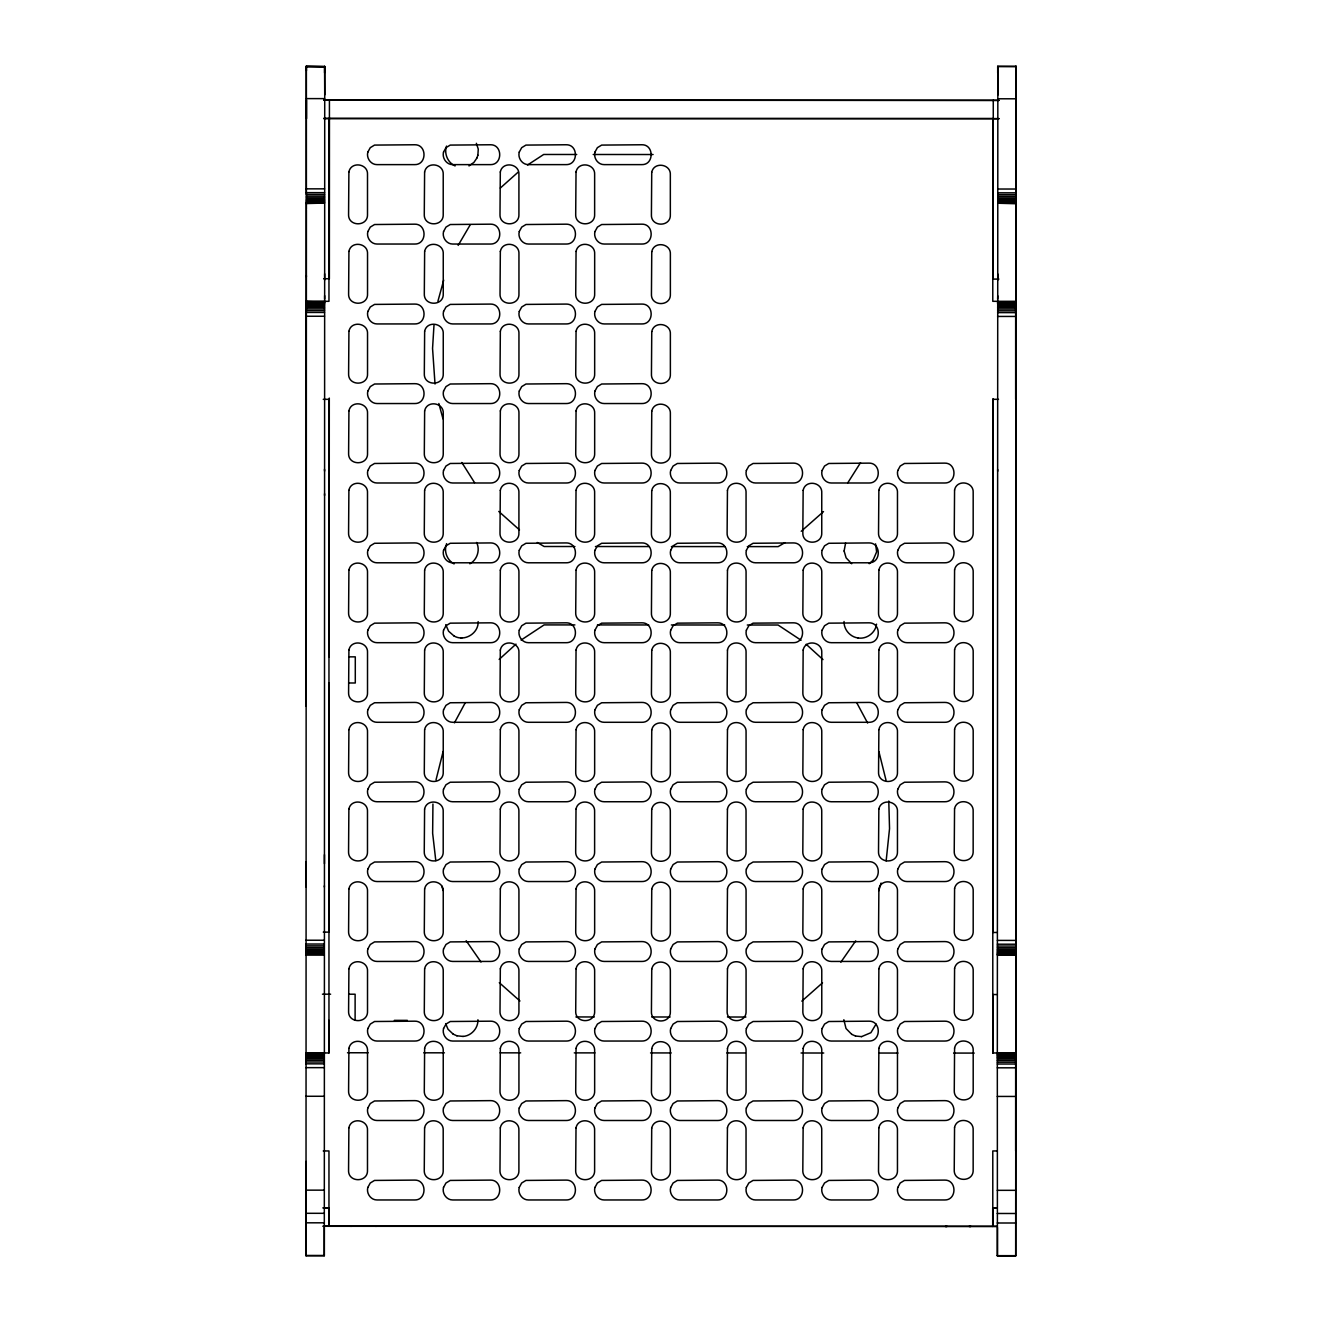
<?xml version="1.0" encoding="UTF-8"?>
<svg xmlns="http://www.w3.org/2000/svg" width="1322" height="1322" viewBox="0 0 1322 1322"><rect width="100%" height="100%" fill="white"/><g stroke="black" fill="none" stroke-linecap="round" stroke-linejoin="round"><path stroke-width="1.5" d="M324.534 194.483L306.241 194.466L306.324 66.133L324.749 66.612M306.407 209.818L306.225 706.312M306.291 67.207L306.456 66.612M306.241 203.555L324.534 203.059L306.241 203.043L306.01 1255.718L324.303 1255.718L324.32 1227.328M306.043 1161.443L306.01 1255.718M305.911 1053.436L324.204 1052.956L305.911 1053.436L305.911 1060.294L324.204 1060.294M306.407 209.19L306.307 66.612L324.601 66.629L324.749 94.87M306.39 276.777L306.39 275.654M306.555 118.567L306.572 100.108M306.456 70.727L306.423 66.265M324.584 67.207L324.749 66.331M305.944 954.93L324.254 954.947L324.237 953.823L305.944 953.806M324.485 469.227L324.568 471.095M324.634 273.77L324.683 279.967M324.584 72.826L324.617 66.645L306.324 66.629M324.733 66.794L324.303 1255.718M324.402 885.757L324.32 886.93M324.452 863.696L324.452 854.673M324.551 493.717L324.551 495.469M324.634 299.02L324.634 295.632M328.881 1226.287L328.881 1207.812L323.163 1207.829M306.093 1052.956L328.963 1052.956L328.963 1020.336M329.145 682.978L329.013 932.126L323.295 932.126M329.161 656.836L329.294 398.071M329.442 118.418L329.36 278.744L323.642 278.744M329.426 118.567L329.426 100.075M355.106 1020.353L355.122 994.21L348.991 994.21M992.706 1226.469L992.706 1207.977L996.524 1208.027M992.789 1053.105L992.822 994.541L996.623 994.541M993.119 398.633L992.855 932.473L996.656 932.473M993.268 100.257L993.186 279.091L998.903 279.091M997.697 67.389L997.73 66.315L1016.172 66.513L1016.106 208.529M997.333 1052.097L997.846 66.959M997.614 302.242L1015.907 301.747L997.614 302.242L997.614 303.696L1015.907 303.713M997.664 299.069L997.746 295.798M997.763 273.935L997.796 280.132M997.697 72.991L997.73 66.811L997.862 95.035M997.432 1227.494L997.416 1255.9L1015.709 1255.9L1016.106 210M997.68 471.26L997.68 469.508M1016.172 67.62L1016.007 66.298L1015.94 200.696L997.647 200.68M1015.99 68.761L1015.99 66.282M1015.94 203.737L997.647 203.224L1015.94 203.224L1015.709 1255.9M1016.172 69.008L1016.122 66.447L997.697 66.546M324.584 66.381L324.749 67.455M477.936 1019.758C478.283 1028.086 471.392 1035.903 463.031 1036.431M843.849 1019.725L846.014 1028.516L851.748 1034.366M478.151 621.604C478.68 633.535 464.138 642.128 453.942 635.899M432.938 804.024L432.641 833.257L435.797 860.672M434.013 324.683L432.558 348.446L435.021 384.041M886.153 860.903L889.541 828.613L888.781 801.033M876.536 624.133C875.511 632.808 866.637 639.435 858.028 637.964M436.029 779.881L443.118 751.524M446.01 545.589C444.142 552.613 447.646 560.561 454.09 563.916M477.87 155.236L478.267 149.122L476.366 143.305M437.929 301.201L443.696 280.148M876.089 1024.038L870.884 1032.697L861.58 1036.63M881.063 883.063L878.733 890.846M446.522 146.098C443.895 153.649 447.794 162.689 455.099 165.944M477.87 155.236L476.829 158.128M446.274 544.614L446.621 543.639M845.601 543.012L844.114 551.01M454.454 722.837L465.212 702.808M476.829 158.128L473.954 162.358L468.996 165.944M458.156 245.38L470.202 224.839M860.523 462.683L847.799 482.794M855.698 940.884L840.842 962.201M873.032 560.297L876.618 551.918L875.577 543.871M873.032 560.297L869.198 563.701M499.154 659.414L515.993 644.128M822.515 982.841L801.843 1001.134M823.523 511.597L801.231 531.279M500.311 188.054L518.075 172.207M521.083 640.096L544.102 624.909L574.888 624.926M527.561 165.002L543.689 154.476L576.706 154.492M469.822 563.8C477.209 559.867 480.365 549.919 476.581 542.466M784.971 542.615L778.113 546.63L747.327 546.597M463.031 1036.431L456.933 1035.804M861.58 1036.63L855.499 1036.018M946.767 1226.386L945.313 1226.452M970.844 1226.452L969.39 1226.386M997.68 98.786L1015.974 98.803M306.274 98.605L324.568 98.621M323.708 118.402L998.969 118.6M323.708 118.567L992.789 118.616L992.789 301.317L1015.66 301.317L1015.66 399.327M993.268 118.732L998.969 118.749M593.214 154.492L653.068 154.525M306.241 188.848L324.534 188.848M997.647 189.029L1015.94 189.029M306.241 192.648L324.534 192.665M997.647 192.83L1015.94 192.83M997.647 194.648L1015.94 194.648M306.241 196.201L324.534 196.201M997.647 196.367L1015.94 196.383M997.647 197.97L1015.94 197.986M306.241 197.804L324.534 197.804M306.241 199.242L324.534 199.242M997.647 199.424L1015.94 199.424M306.241 200.514L324.534 200.514M997.647 201.754L1015.94 201.77M306.241 201.572L324.534 201.588M997.647 202.613L1015.94 202.613M306.241 202.431L324.534 202.431M324.501 302.06L306.208 301.565L324.501 301.565L324.485 303.531L306.192 303.531M997.614 302.854L1015.907 302.854M306.192 302.672L324.501 302.688M997.614 304.771L1015.907 304.771M306.192 304.589L324.485 304.605M306.192 305.861L324.485 305.861M997.614 306.043L1015.907 306.043M306.192 307.299L324.485 307.315M997.598 307.481L1015.907 307.497M306.192 308.902L324.485 308.918M997.598 309.084L1015.907 309.084M306.192 310.637L324.485 310.637M997.598 310.802L1015.891 310.819M306.192 312.455L324.485 312.455M997.598 312.62L1015.891 312.636M306.192 316.255L324.485 316.255M997.598 316.437L1015.891 316.437M323.246 399.327L328.963 399.327L328.963 1052.956M998.507 399.327L992.789 399.327L992.789 1052.956L1015.61 1053.122L997.317 1053.122L997.416 1255.9M574.921 546.515L544.135 546.498L537.294 542.483M595.445 546.515L648.821 546.564M671.394 546.564L724.753 546.597M597.461 624.926L648.772 624.959M671.345 624.959L724.72 625.009M747.294 625.009L778.08 625.025L801.082 640.245M349.256 656.852L355.288 656.852L355.288 682.995L349.256 682.978M305.944 940.223L324.254 940.239M997.366 940.405L1015.66 940.421M305.944 944.04L324.237 944.04M997.366 944.205L1015.66 944.222M305.944 945.858L324.237 945.858M997.366 946.04L1015.66 946.04M305.944 947.577L324.237 947.593M997.366 947.758L1015.66 947.758M305.944 949.179L324.237 949.196M997.366 949.361L1015.66 949.361M305.944 950.634L324.237 950.634M997.35 950.799L1015.66 950.815M305.944 951.89L324.237 951.906M997.35 952.071L1015.66 952.071M997.35 953.145L1015.66 953.145M305.944 952.964L324.237 952.964M997.35 953.988L1015.66 954.005M305.944 954.434L324.237 954.434M997.35 954.616L1015.66 955.112L997.35 955.112M322.452 994.194L330.616 994.194M575.896 1016.948L594.322 1016.965M651.663 1016.982L670.105 1016.998M727.447 1017.015L745.889 1017.031M394.303 1020.369L407.374 1020.369M347.504 1052.758L368.127 1052.775M423.784 1052.808L444.407 1052.824M500.063 1052.841L520.686 1052.857M574.277 1052.874L594.9 1052.89M650.556 1052.923L671.179 1052.94M726.836 1052.956L745.393 1052.973M801.066 1052.99L823.738 1053.023M879.394 1053.039L897.952 1053.056M953.608 1053.072L974.231 1053.089M997.317 1054.229L1015.61 1054.245M305.911 1054.064L324.204 1054.064M305.911 1054.906L324.204 1054.923M997.317 1055.088L1015.61 1055.088M997.317 1056.146L1015.61 1056.162M305.911 1055.981L324.204 1055.981M305.911 1057.253L324.204 1057.253M997.317 1057.418L1015.61 1057.435M997.317 1058.872L1015.61 1058.872M305.911 1058.691L324.204 1058.691M997.317 1060.459L1015.61 1060.475M997.317 1062.194L1015.61 1062.194M305.911 1062.012L324.204 1062.029M305.911 1063.83L324.204 1063.846M997.317 1064.012L1015.61 1064.012M305.911 1067.647L324.204 1067.647M997.317 1067.812L1015.61 1067.829M305.894 1096.268L324.187 1096.268M997.3 1096.434L1015.593 1096.45M323.246 1150.95L328.963 1150.95L328.963 1226.089M996.606 1150.95L992.789 1150.95L992.789 1226.089M305.861 1190.147L324.154 1190.147M997.267 1190.329L1015.56 1190.329M323.163 1207.994L328.881 1208.011M992.706 1208.176L996.524 1208.192M305.845 1213.299L324.138 1213.315M997.251 1213.48L1015.544 1213.497M997.251 1222.999L1015.544 1222.999M305.845 1222.817L324.138 1222.817M323.163 1226.122L996.524 1226.32M323.163 1226.287L996.524 1226.486M970.695 1226.386L969.076 1226.452M305.828 1255.487L324.121 1255.503M997.251 1255.669L1015.544 1255.669M350.578 1226.238L351.503 1226.238M375.498 1226.238L376.489 1226.238M945.627 1226.452L947.081 1226.452M350.594 1226.304L351.569 1226.304M375.431 1226.304L376.506 1226.304M460.783 637.898L461.808 637.931M858.028 637.964C850.112 636.973 843.733 629.487 844.047 621.505M855.499 1036.018L851.748 1034.349M456.933 1035.804L453.182 1034.151M453.942 635.915L448.588 631.189L445.762 624.645M453.182 1034.151L448.026 1029.243L445.646 1023.608M851.698 563.75L846.113 557.834L844.114 551.01M519.496 529.907L498.774 511.432M519.943 1000.985L499.303 982.676M806.172 644.277L822.978 659.579M480.993 962.019L466.154 940.686M474.532 482.613L461.824 462.485M856.887 703.007L867.629 723.051M441.73 885.955L443.167 890.615M878.932 751.739L885.988 780.112M442.986 418.826L438.838 403.507M997.713 66.282L997.879 67.62M306.307 66.117L306.456 67.439M306.026 861.68L306.026 886.93M1015.66 1052.956L1015.66 1150.95M328.963 118.616L328.963 301.317L306.093 301.317L306.093 399.327M348.892 171.976L348.578 214.28C347.868 226.971 368.21 226.971 367.499 214.28L367.499 174.554C368.243 163.531 351.024 161.02 348.892 171.976M348.925 251.411L348.611 293.699C347.901 306.39 368.243 306.39 367.533 293.699L367.533 253.973C368.276 242.967 351.057 240.439 348.925 251.411M367.83 152.113C366.194 157.962 370.738 164.672 376.968 164.622L414.827 164.622C427.056 164.837 427.056 144.544 414.827 144.759L374.523 145.09L370.276 147.667L367.83 152.113M348.925 331.293L348.611 373.597C347.901 386.288 368.243 386.288 367.533 373.597L367.533 333.871C368.276 322.849 351.057 320.337 348.925 331.293M367.863 231.548C366.227 237.398 370.771 244.091 377.001 244.041L414.86 244.041C427.072 244.256 427.072 223.963 414.86 224.178L374.556 224.525L370.309 227.087L367.863 231.548M348.925 410.894L348.611 453.198C347.901 465.889 368.243 465.889 367.533 453.198L367.533 413.472C368.276 402.45 351.057 399.938 348.925 410.894M367.863 311.43C366.227 317.28 370.771 323.989 377.001 323.94L414.86 323.94C427.072 324.154 427.072 303.862 414.86 304.077L374.556 304.407L370.309 306.985L367.863 311.43M348.892 490.363L348.578 532.667C347.868 545.342 368.21 545.342 367.499 532.667L367.499 492.924C368.243 481.919 351.024 479.39 348.892 490.363M367.863 391.031C366.227 396.881 370.771 403.59 377.001 403.541L414.86 403.541C427.072 403.755 427.072 383.463 414.86 383.677L374.556 384.008L370.309 386.586L367.863 391.031M348.909 570.162L348.595 612.45C347.884 625.141 368.227 625.141 367.516 612.45L367.516 572.723C368.26 561.718 351.041 559.189 348.909 570.162M367.83 470.5C366.194 476.35 370.738 483.042 376.968 482.993L414.827 482.993C427.056 483.224 427.056 462.915 414.827 463.13L374.523 463.477L370.276 466.038L367.83 470.5M348.909 650.044L348.595 692.348C347.884 705.039 368.227 705.039 367.516 692.348L367.516 652.622C368.26 641.6 351.041 639.088 348.909 650.044M367.846 550.299C366.211 556.149 370.755 562.842 376.985 562.792L414.844 562.792C427.072 563.007 427.072 542.714 414.844 542.929L374.539 543.276L370.292 545.837L367.846 550.299M348.909 729.645L348.595 771.949C347.884 784.64 368.227 784.64 367.516 771.949L367.516 732.223C368.26 721.201 351.041 718.689 348.909 729.645M424.61 171.976L424.279 214.28C423.569 226.971 443.928 226.971 443.217 214.28L443.217 174.554C443.961 163.531 426.742 161.02 424.61 171.976M367.846 630.181C366.211 636.031 370.755 642.74 376.985 642.69L414.844 642.69C427.072 642.905 427.072 622.612 414.844 622.827L374.539 623.158L370.292 625.736L367.846 630.181M348.876 809.114L348.562 851.418C347.851 864.092 368.194 864.092 367.483 851.418L367.483 811.675C368.227 800.669 351.008 798.141 348.876 809.114M424.643 251.411L424.312 293.699C423.602 306.39 443.961 306.39 443.25 293.699L443.25 253.973C443.994 242.967 426.775 240.439 424.643 251.411M367.846 709.782C366.211 715.632 370.755 722.341 376.985 722.291L414.844 722.291C427.072 722.506 427.072 702.213 414.844 702.428L374.539 702.759L370.292 705.337L367.846 709.782M348.909 888.913L348.595 931.2C347.884 943.891 368.227 943.891 367.516 931.2L367.516 891.474C368.26 880.469 351.041 877.94 348.909 888.913M443.531 152.113C441.912 157.962 446.439 164.672 452.669 164.622L490.528 164.622C502.757 164.837 502.757 144.544 490.528 144.759L450.224 145.09L445.977 147.667L443.531 152.113M424.643 331.293L424.312 373.597C423.602 386.288 443.961 386.288 443.25 373.597L443.25 333.871C443.994 322.849 426.775 320.337 424.643 331.293M367.813 789.251C366.177 795.1 370.722 801.793 376.952 801.743L414.811 801.743C427.039 801.975 427.039 781.666 414.811 781.88L374.506 782.227L370.259 784.789L367.813 789.251M348.909 968.795L348.595 1011.099C347.884 1023.79 368.227 1023.79 367.516 1011.099L367.516 971.373C368.26 960.35 351.041 957.839 348.909 968.795M443.564 231.548C441.945 237.398 446.472 244.091 452.702 244.041L490.561 244.041C502.79 244.256 502.79 223.963 490.561 224.178L450.257 224.525L446.01 227.087L443.564 231.548M424.643 410.894L424.312 453.198C423.602 465.889 443.961 465.889 443.25 453.198L443.25 413.472C443.994 402.45 426.775 399.938 424.643 410.894M367.846 869.05C366.211 874.9 370.755 881.592 376.985 881.543L414.844 881.543C427.072 881.757 427.072 861.465 414.844 861.68L374.539 862.027L370.292 864.588L367.846 869.05M348.909 1048.396L348.595 1090.7C347.884 1103.391 368.227 1103.391 367.516 1090.7L367.516 1050.973C368.26 1039.951 351.041 1037.439 348.909 1048.396M443.564 311.43C441.945 317.28 446.472 323.989 452.702 323.94L490.561 323.94C502.79 324.154 502.79 303.862 490.561 304.077L450.257 304.407L446.01 306.985L443.564 311.43M424.61 490.363L424.279 532.667C423.569 545.342 443.928 545.342 443.217 532.667L443.217 492.924C443.961 481.919 426.742 479.39 424.61 490.363M367.846 948.932C366.211 954.781 370.755 961.491 376.985 961.441L414.844 961.441C427.072 961.656 427.072 941.363 414.844 941.578L374.539 941.908L370.292 944.486L367.846 948.932M348.876 1127.864L348.562 1170.168C347.851 1182.843 368.194 1182.843 367.483 1170.168L367.483 1130.426C368.227 1119.42 351.008 1116.892 348.876 1127.864M443.564 391.031C441.945 396.881 446.472 403.59 452.702 403.541L490.561 403.541C502.79 403.755 502.79 383.463 490.561 383.677L450.257 384.008L446.01 386.586L443.564 391.031M424.626 570.162L424.296 612.45C423.585 625.141 443.944 625.141 443.234 612.45L443.234 572.723C443.977 561.718 426.758 559.189 424.626 570.162M367.846 1028.533C366.211 1034.382 370.755 1041.092 376.985 1041.042L414.844 1041.042C427.072 1041.257 427.072 1020.964 414.844 1021.179L374.539 1021.509L370.292 1024.087L367.846 1028.533M443.531 470.5C441.912 476.35 446.439 483.042 452.669 482.993L490.528 482.993C502.757 483.224 502.757 462.915 490.528 463.13L450.224 463.477L445.977 466.038L443.531 470.5M424.626 650.044L424.296 692.348C423.585 705.039 443.944 705.039 443.234 692.348L443.234 652.622C443.977 641.6 426.758 639.088 424.626 650.044M367.813 1108.001C366.177 1113.851 370.722 1120.544 376.952 1120.494L414.811 1120.494C427.039 1120.726 427.039 1100.416 414.811 1100.631L374.506 1100.978L370.259 1103.54L367.813 1108.001M443.548 550.299C441.928 556.149 446.456 562.842 452.686 562.792L490.545 562.792C502.773 563.007 502.773 542.714 490.545 542.929L450.24 543.276L445.993 545.837L443.548 550.299M424.626 729.645L424.296 771.949C423.585 784.64 443.944 784.64 443.234 771.949L443.234 732.223C443.977 721.201 426.758 718.689 424.626 729.645M367.813 1187.453C366.177 1193.303 370.722 1199.996 376.952 1199.963L414.811 1199.963C427.039 1200.178 427.039 1179.868 414.811 1180.1L374.506 1180.43L370.259 1183.008L367.813 1187.453M500.311 171.976L499.997 214.28C499.286 226.971 519.629 226.971 518.918 214.28L518.918 174.554C519.662 163.531 502.443 161.02 500.311 171.976M443.548 630.181C441.928 636.031 446.456 642.74 452.686 642.69L490.545 642.69C502.773 642.905 502.773 622.612 490.545 622.827L450.24 623.158L445.993 625.736L443.548 630.181M424.593 809.114L424.263 851.418C423.552 864.092 443.911 864.092 443.2 851.418L443.2 811.675C443.944 800.669 426.725 798.141 424.593 809.114M500.344 251.411L500.03 293.699C499.319 306.39 519.662 306.39 518.951 293.699L518.951 253.973C519.695 242.967 502.476 240.439 500.344 251.411M443.548 709.782C441.928 715.632 446.456 722.341 452.686 722.291L490.545 722.291C502.773 722.506 502.773 702.213 490.545 702.428L450.24 702.759L445.993 705.337L443.548 709.782M424.626 888.913L424.296 931.2C423.585 943.891 443.944 943.891 443.234 931.2L443.234 891.474C443.977 880.469 426.758 877.94 424.626 888.913M519.249 152.113C517.613 157.962 522.157 164.672 528.387 164.622L566.246 164.622C578.458 164.837 578.458 144.544 566.246 144.759L525.941 145.09L521.694 147.667L519.249 152.113M500.344 331.293L500.03 373.597C499.319 386.288 519.662 386.288 518.951 373.597L518.951 333.871C519.695 322.849 502.476 320.337 500.344 331.293M443.514 789.251C441.895 795.1 446.423 801.793 452.653 801.743L490.512 801.743C502.74 801.975 502.74 781.666 490.512 781.88L450.207 782.227L445.96 784.789L443.514 789.251M424.626 968.795L424.296 1011.099C423.585 1023.79 443.944 1023.79 443.234 1011.099L443.234 971.373C443.977 960.35 426.758 957.839 424.626 968.795M519.282 231.548C517.646 237.398 522.19 244.091 528.42 244.041L566.279 244.041C578.491 244.256 578.491 223.963 566.279 224.178L525.974 224.525L521.727 227.087L519.282 231.548M500.344 410.894L500.03 453.198C499.319 465.889 519.662 465.889 518.951 453.198L518.951 413.472C519.695 402.45 502.476 399.938 500.344 410.894M443.548 869.05C441.928 874.9 446.456 881.592 452.686 881.543L490.545 881.543C502.773 881.757 502.773 861.465 490.545 861.68L450.24 862.027L445.993 864.588L443.548 869.05M424.626 1048.396L424.296 1090.7C423.585 1103.391 443.944 1103.391 443.234 1090.7L443.234 1050.973C443.977 1039.951 426.758 1037.439 424.626 1048.396M519.282 311.43C517.646 317.28 522.19 323.989 528.42 323.94L566.279 323.94C578.491 324.154 578.491 303.862 566.279 304.077L525.974 304.407L521.727 306.985L519.282 311.43M500.311 490.363L499.997 532.667C499.286 545.342 519.629 545.342 518.918 532.667L518.918 492.924C519.662 481.919 502.443 479.39 500.311 490.363M443.548 948.932C441.928 954.781 446.456 961.491 452.686 961.441L490.545 961.441C502.773 961.656 502.773 941.363 490.545 941.578L450.24 941.908L445.993 944.486L443.548 948.932M424.593 1127.864L424.263 1170.168C423.552 1182.843 443.911 1182.843 443.2 1170.168L443.2 1130.426C443.944 1119.42 426.725 1116.892 424.593 1127.864M519.282 391.031C517.646 396.881 522.19 403.59 528.42 403.541L566.279 403.541C578.491 403.755 578.491 383.463 566.279 383.677L525.974 384.008L521.727 386.586L519.282 391.031M500.327 570.162L500.013 612.45C499.303 625.141 519.645 625.141 518.935 612.45L518.935 572.723C519.678 561.718 502.459 559.189 500.327 570.162M443.548 1028.533C441.928 1034.382 446.456 1041.092 452.686 1041.042L490.545 1041.042C502.773 1041.257 502.773 1020.964 490.545 1021.179L450.24 1021.509L445.993 1024.087L443.548 1028.533M519.249 470.5C517.613 476.35 522.157 483.042 528.387 482.993L566.246 482.993C578.458 483.224 578.458 462.915 566.246 463.13L525.941 463.477L521.694 466.038L519.249 470.5M500.327 650.044L500.013 692.348C499.303 705.039 519.645 705.039 518.935 692.348L518.935 652.622C519.678 641.6 502.459 639.088 500.327 650.044M443.514 1108.001C441.895 1113.851 446.423 1120.544 452.653 1120.494L490.512 1120.494C502.74 1120.726 502.74 1100.416 490.512 1100.631L450.207 1100.978L445.96 1103.54L443.514 1108.001M519.265 550.299C517.629 556.149 522.173 562.842 528.403 562.792L566.262 562.792C578.474 563.007 578.474 542.714 566.262 542.929L525.958 543.276L521.711 545.837L519.265 550.299M500.327 729.645L500.013 771.949C499.303 784.64 519.645 784.64 518.935 771.949L518.935 732.223C519.678 721.201 502.459 718.689 500.327 729.645M443.514 1187.453C441.895 1193.303 446.423 1199.996 452.653 1199.963L490.512 1199.963C502.74 1200.178 502.74 1179.868 490.512 1180.1L450.207 1180.43L445.96 1183.008L443.514 1187.453M576.028 171.976L575.698 214.28C574.987 226.971 595.346 226.971 594.636 214.28L594.636 174.554C595.379 163.531 578.16 161.02 576.028 171.976M519.265 630.181C517.629 636.031 522.173 642.74 528.403 642.69L566.262 642.69C578.474 642.905 578.474 622.612 566.262 622.827L525.958 623.158L521.711 625.736L519.265 630.181M500.294 809.114L499.98 851.418C499.27 864.092 519.612 864.092 518.902 851.418L518.902 811.675C519.645 800.669 502.426 798.141 500.294 809.114M576.062 251.411L575.731 293.699C575.02 306.39 595.379 306.39 594.669 293.699L594.669 253.973C595.412 242.967 578.193 240.439 576.062 251.411M519.265 709.782C517.629 715.632 522.173 722.341 528.403 722.291L566.262 722.291C578.474 722.506 578.474 702.213 566.262 702.428L525.958 702.759L521.711 705.337L519.265 709.782M500.327 888.913L500.013 931.2C499.303 943.891 519.645 943.891 518.935 931.2L518.935 891.474C519.678 880.469 502.459 877.94 500.327 888.913M594.95 152.113C593.33 157.962 597.858 164.672 604.088 164.622L641.947 164.622C654.175 164.837 654.175 144.544 641.947 144.759L601.642 145.09L597.395 147.667L594.95 152.113M576.062 331.293L575.731 373.597C575.02 386.288 595.379 386.288 594.669 373.597L594.669 333.871C595.412 322.849 578.193 320.337 576.062 331.293M519.232 789.251C517.596 795.1 522.14 801.793 528.37 801.743L566.229 801.743C578.458 801.975 578.458 781.666 566.229 781.88L525.925 782.227L521.678 784.789L519.232 789.251M500.327 968.795L500.013 1011.099C499.303 1023.79 519.645 1023.79 518.935 1011.099L518.935 971.373C519.678 960.35 502.459 957.839 500.327 968.795M594.983 231.548C593.347 237.398 597.891 244.091 604.121 244.041L641.98 244.041C654.208 244.256 654.208 223.963 641.98 224.178L601.675 224.525L597.428 227.087L594.983 231.548M576.062 410.894L575.731 453.198C575.02 465.889 595.379 465.889 594.669 453.198L594.669 413.472C595.412 402.45 578.193 399.938 576.062 410.894M519.265 869.05C517.629 874.9 522.173 881.592 528.403 881.543L566.262 881.543C578.474 881.757 578.474 861.465 566.262 861.68L525.958 862.027L521.711 864.588L519.265 869.05M500.327 1048.396L500.013 1090.7C499.303 1103.391 519.645 1103.391 518.935 1090.7L518.935 1050.973C519.678 1039.951 502.459 1037.439 500.327 1048.396M594.983 311.43C593.347 317.28 597.891 323.989 604.121 323.94L641.98 323.94C654.208 324.154 654.208 303.862 641.98 304.077L601.675 304.407L597.428 306.985L594.983 311.43M576.028 490.363L575.698 532.667C574.987 545.342 595.346 545.342 594.636 532.667L594.636 492.924C595.379 481.919 578.16 479.39 576.028 490.363M519.265 948.932C517.629 954.781 522.173 961.491 528.403 961.441L566.262 961.441C578.474 961.656 578.474 941.363 566.262 941.578L525.958 941.908L521.711 944.486L519.265 948.932M500.294 1127.864L499.98 1170.168C499.27 1182.843 519.612 1182.843 518.902 1170.168L518.902 1130.426C519.645 1119.42 502.426 1116.892 500.294 1127.864M594.983 391.031C593.347 396.881 597.891 403.59 604.121 403.541L641.98 403.541C654.208 403.755 654.208 383.463 641.98 383.677L601.675 384.008L597.428 386.586L594.983 391.031M576.045 570.162L575.714 612.45C575.004 625.141 595.363 625.141 594.652 612.45L594.652 572.723C595.396 561.718 578.177 559.189 576.045 570.162M519.265 1028.533C517.629 1034.382 522.173 1041.092 528.403 1041.042L566.262 1041.042C578.474 1041.257 578.474 1020.964 566.262 1021.179L525.958 1021.509L521.711 1024.087L519.265 1028.533M594.95 470.5C593.33 476.35 597.858 483.042 604.088 482.993L641.947 482.993C654.175 483.224 654.175 462.915 641.947 463.13L601.642 463.477L597.395 466.038L594.95 470.5M576.045 650.044L575.714 692.348C575.004 705.039 595.363 705.039 594.652 692.348L594.652 652.622C595.396 641.6 578.177 639.088 576.045 650.044M519.232 1108.001C517.596 1113.851 522.14 1120.544 528.37 1120.494L566.229 1120.494C578.458 1120.726 578.458 1100.416 566.229 1100.631L525.925 1100.978L521.678 1103.54L519.232 1108.001M594.966 550.299C593.347 556.149 597.875 562.842 604.104 562.792L641.963 562.792C654.192 563.007 654.192 542.714 641.963 542.929L601.659 543.276L597.412 545.837L594.966 550.299M576.045 729.645L575.714 771.949C575.004 784.64 595.363 784.64 594.652 771.949L594.652 732.223C595.396 721.201 578.177 718.689 576.045 729.645M519.232 1187.453C517.596 1193.303 522.14 1199.996 528.37 1199.963L566.229 1199.963C578.458 1200.178 578.458 1179.868 566.229 1180.1L525.925 1180.43L521.678 1183.008L519.232 1187.453M651.729 172.323L651.416 214.61C650.705 227.301 671.047 227.301 670.337 214.61L670.337 174.884C671.08 163.878 653.861 161.35 651.729 172.323M594.966 630.181C593.347 636.031 597.875 642.74 604.104 642.69L641.963 642.69C654.192 642.905 654.192 622.612 641.963 622.827L601.659 623.158L597.412 625.736L594.966 630.181M576.012 809.114L575.681 851.418C574.971 864.092 595.33 864.092 594.619 851.418L594.619 811.675C595.363 800.669 578.144 798.141 576.012 809.114M651.763 251.742L651.449 294.046C650.721 306.737 671.08 306.737 670.37 294.046L670.37 254.32C671.113 243.298 653.894 240.786 651.763 251.742M594.966 709.782C593.347 715.632 597.875 722.341 604.104 722.291L641.963 722.291C654.192 722.506 654.192 702.213 641.963 702.428L601.659 702.759L597.412 705.337L594.966 709.782M576.045 888.913L575.714 931.2C575.004 943.891 595.363 943.891 594.652 931.2L594.652 891.474C595.396 880.469 578.177 877.94 576.045 888.913M651.763 331.64L651.449 373.944C650.721 386.619 671.08 386.619 670.37 373.944L670.37 334.202C671.113 323.196 653.894 320.668 651.763 331.64M594.933 789.251C593.314 795.1 597.841 801.793 604.071 801.743L641.93 801.743C654.159 801.975 654.159 781.666 641.93 781.88L601.626 782.227L597.379 784.789L594.933 789.251M576.045 968.795L575.714 1011.099C575.004 1023.79 595.363 1023.79 594.652 1011.099L594.652 971.373C595.396 960.35 578.177 957.839 576.045 968.795M651.763 411.241L651.449 453.545C650.721 466.22 671.08 466.22 670.37 453.545L670.37 413.803C671.113 402.797 653.894 400.269 651.763 411.241M594.966 869.05C593.347 874.9 597.875 881.592 604.104 881.543L641.963 881.543C654.192 881.757 654.192 861.465 641.963 861.68L601.659 862.027L597.412 864.588L594.966 869.05M576.045 1048.396L575.714 1090.7C575.004 1103.391 595.363 1103.391 594.652 1090.7L594.652 1050.973C595.396 1039.951 578.177 1037.439 576.045 1048.396M651.729 490.693L651.416 532.997C650.705 545.689 671.047 545.689 670.337 532.997L670.337 493.271C671.08 482.249 653.861 479.737 651.729 490.693M594.966 948.932C593.347 954.781 597.875 961.491 604.104 961.441L641.963 961.441C654.192 961.656 654.192 941.363 641.963 941.578L601.659 941.908L597.412 944.486L594.966 948.932M576.012 1127.864L575.681 1170.168C574.971 1182.843 595.33 1182.843 594.619 1170.168L594.619 1130.426C595.363 1119.42 578.144 1116.892 576.012 1127.864M651.746 570.493L651.432 612.797C650.705 625.488 671.064 625.488 670.353 612.797L670.353 573.07C671.097 562.048 653.878 559.537 651.746 570.493M594.966 1028.533C593.347 1034.382 597.875 1041.092 604.104 1041.042L641.963 1041.042C654.192 1041.257 654.192 1020.964 641.963 1021.179L601.659 1021.509L597.412 1024.087L594.966 1028.533M670.667 470.5C669.031 476.35 673.576 483.042 679.805 482.993L717.664 482.993C729.876 483.224 729.876 462.915 717.664 463.13L677.36 463.477L673.113 466.038L670.667 470.5M651.746 650.391L651.432 692.695C650.705 705.37 671.064 705.37 670.353 692.695L670.353 652.952C671.097 641.947 653.878 639.418 651.746 650.391M594.933 1108.001C593.314 1113.851 597.841 1120.544 604.071 1120.494L641.93 1120.494C654.159 1120.726 654.159 1100.416 641.93 1100.631L601.626 1100.978L597.379 1103.54L594.933 1108.001M670.684 550.299C669.048 556.149 673.592 562.842 679.822 562.792L717.664 562.792C729.893 563.007 729.893 542.714 717.664 542.929L677.376 543.276L673.129 545.837L670.684 550.299M651.746 729.992L651.432 772.296C650.705 784.971 671.064 784.971 670.353 772.296L670.353 732.553C671.097 721.548 653.878 719.019 651.746 729.992M594.933 1187.453C593.314 1193.303 597.841 1199.996 604.071 1199.963L641.93 1199.963C654.159 1200.178 654.159 1179.868 641.93 1180.1L601.626 1180.43L597.379 1183.008L594.933 1187.453M670.684 630.181C669.048 636.031 673.592 642.74 679.822 642.69L717.664 642.69C729.893 642.905 729.893 622.612 717.664 622.827L677.376 623.158L673.129 625.736L670.684 630.181M651.713 809.444L651.399 851.748C650.688 864.439 671.031 864.439 670.32 851.748L670.32 812.022C671.064 801 653.845 798.488 651.713 809.444M670.684 709.782C669.048 715.632 673.592 722.341 679.822 722.291L717.664 722.291C729.893 722.506 729.893 702.213 717.664 702.428L677.376 702.759L673.129 705.337L670.684 709.782M651.746 889.243L651.432 931.547C650.705 944.239 671.064 944.239 670.353 931.547L670.353 891.821C671.097 880.799 653.878 878.287 651.746 889.243M670.651 789.251C669.015 795.1 673.559 801.793 679.789 801.743L717.648 801.743C729.86 801.975 729.86 781.666 717.648 781.88L677.343 782.227L673.096 784.789L670.651 789.251M651.746 969.142L651.432 1011.446C650.705 1024.12 671.064 1024.12 670.353 1011.446L670.353 971.703C671.097 960.697 653.878 958.169 651.746 969.142M670.684 869.05C669.048 874.9 673.592 881.592 679.822 881.543L717.664 881.543C729.893 881.757 729.893 861.465 717.664 861.68L677.376 862.027L673.129 864.588L670.684 869.05M651.746 1048.743L651.432 1091.047C650.705 1103.721 671.064 1103.721 670.353 1091.047L670.353 1051.304C671.097 1040.298 653.878 1037.77 651.746 1048.743M727.447 490.363L727.117 532.667C726.406 545.342 746.765 545.342 746.054 532.667L746.054 492.924C746.798 481.919 729.579 479.39 727.447 490.363M670.684 948.932C669.048 954.781 673.592 961.491 679.822 961.441L717.664 961.441C729.893 961.656 729.893 941.363 717.664 941.578L677.376 941.908L673.129 944.486L670.684 948.932M651.713 1128.195L651.399 1170.499C650.688 1183.19 671.031 1183.19 670.32 1170.499L670.32 1130.773C671.064 1119.751 653.845 1117.239 651.713 1128.195M727.464 570.162L727.133 612.45C726.422 625.141 746.781 625.141 746.071 612.45L746.071 572.723C746.814 561.718 729.595 559.189 727.464 570.162M670.684 1028.533C669.048 1034.382 673.592 1041.092 679.822 1041.042L717.664 1041.042C729.893 1041.257 729.893 1020.964 717.664 1021.179L677.376 1021.509L673.129 1024.087L670.684 1028.533M746.368 470.5C744.732 476.35 749.277 483.042 755.506 482.993L793.365 482.993C805.594 483.224 805.594 462.915 793.365 463.13L753.061 463.477L748.814 466.038L746.368 470.5M727.464 650.044L727.133 692.348C726.422 705.039 746.781 705.039 746.071 692.348L746.071 652.622C746.814 641.6 729.595 639.088 727.464 650.044M670.651 1108.001C669.015 1113.851 673.559 1120.544 679.789 1120.494L717.648 1120.494C729.86 1120.726 729.86 1100.416 717.648 1100.631L677.343 1100.978L673.096 1103.54L670.651 1108.001M746.385 550.299C744.749 556.149 749.293 562.842 755.523 562.792L793.382 562.792C805.61 563.007 805.61 542.714 793.382 542.929L753.077 543.276L748.83 545.837L746.385 550.299M727.464 729.645L727.133 771.949C726.422 784.64 746.781 784.64 746.071 771.949L746.071 732.223C746.814 721.201 729.595 718.689 727.464 729.645M670.651 1187.453C669.015 1193.303 673.559 1199.996 679.789 1199.963L717.648 1199.963C729.86 1200.178 729.86 1179.868 717.648 1180.1L677.343 1180.43L673.096 1183.008L670.651 1187.453M746.385 630.181C744.749 636.031 749.293 642.74 755.523 642.69L793.382 642.69C805.61 642.905 805.61 622.612 793.382 622.827L753.077 623.158L748.83 625.736L746.385 630.181M727.431 809.114L727.1 851.418C726.389 864.092 746.748 864.092 746.038 851.418L746.038 811.675C746.781 800.669 729.562 798.141 727.431 809.114M746.385 709.782C744.749 715.632 749.293 722.341 755.523 722.291L793.382 722.291C805.61 722.506 805.61 702.213 793.382 702.428L753.077 702.759L748.83 705.337L746.385 709.782M727.464 888.913L727.133 931.2C726.422 943.891 746.781 943.891 746.071 931.2L746.071 891.474C746.814 880.469 729.595 877.94 727.464 888.913M746.352 789.251C744.732 795.1 749.26 801.793 755.49 801.743L793.349 801.743C805.577 801.975 805.577 781.666 793.349 781.88L753.044 782.227L748.797 784.789L746.352 789.251M727.464 968.795L727.133 1011.099C726.422 1023.79 746.781 1023.79 746.071 1011.099L746.071 971.373C746.814 960.35 729.595 957.839 727.464 968.795M746.385 869.05C744.749 874.9 749.293 881.592 755.523 881.543L793.382 881.543C805.61 881.757 805.61 861.465 793.382 861.68L753.077 862.027L748.83 864.588L746.385 869.05M727.464 1048.396L727.133 1090.7C726.422 1103.391 746.781 1103.391 746.071 1090.7L746.071 1050.973C746.814 1039.951 729.595 1037.439 727.464 1048.396M803.148 490.363L802.834 532.667C802.107 545.342 822.466 545.342 821.755 532.667L821.755 492.924C822.499 481.919 805.28 479.39 803.148 490.363M746.385 948.932C744.749 954.781 749.293 961.491 755.523 961.441L793.382 961.441C805.61 961.656 805.61 941.363 793.382 941.578L753.077 941.908L748.83 944.486L746.385 948.932M727.431 1127.864L727.1 1170.168C726.389 1182.843 746.748 1182.843 746.038 1170.168L746.038 1130.426C746.781 1119.42 729.562 1116.892 727.431 1127.864M803.165 570.162L802.851 612.45C802.124 625.141 822.482 625.141 821.772 612.45L821.772 572.723C822.515 561.718 805.296 559.189 803.165 570.162M746.385 1028.533C744.749 1034.382 749.293 1041.092 755.523 1041.042L793.382 1041.042C805.61 1041.257 805.61 1020.964 793.382 1021.179L753.077 1021.509L748.83 1024.087L746.385 1028.533M822.086 470.5C820.45 476.35 824.994 483.042 831.224 482.993L869.066 482.993C881.295 483.224 881.295 462.915 869.066 463.13L828.762 463.477L824.531 466.038L822.086 470.5M803.165 650.044L802.851 692.348C802.124 705.039 822.482 705.039 821.772 692.348L821.772 652.622C822.515 641.6 805.296 639.088 803.165 650.044M746.352 1108.001C744.732 1113.851 749.26 1120.544 755.49 1120.494L793.349 1120.494C805.577 1120.726 805.577 1100.416 793.349 1100.631L753.044 1100.978L748.797 1103.54L746.352 1108.001M822.102 550.299C820.466 556.149 825.011 562.842 831.241 562.792L869.083 562.792C881.311 563.007 881.311 542.714 869.083 542.929L828.778 543.276L824.548 545.837L822.102 550.299M803.165 729.645L802.851 771.949C802.124 784.64 822.482 784.64 821.772 771.949L821.772 732.223C822.515 721.201 805.296 718.689 803.165 729.645M746.352 1187.453C744.732 1193.303 749.26 1199.996 755.49 1199.963L793.349 1199.963C805.577 1200.178 805.577 1179.868 793.349 1180.1L753.044 1180.43L748.797 1183.008L746.352 1187.453M822.102 630.181C820.466 636.031 825.011 642.74 831.241 642.69L869.083 642.69C881.311 642.905 881.311 622.612 869.083 622.827L828.778 623.158L824.548 625.736L822.102 630.181M803.132 809.114L802.818 851.418C802.09 864.092 822.449 864.092 821.739 851.418L821.739 811.675C822.482 800.669 805.263 798.141 803.132 809.114M822.102 709.782C820.466 715.632 825.011 722.341 831.241 722.291L869.083 722.291C881.311 722.506 881.311 702.213 869.083 702.428L828.778 702.759L824.548 705.337L822.102 709.782M803.165 888.913L802.851 931.2C802.124 943.891 822.482 943.891 821.772 931.2L821.772 891.474C822.515 880.469 805.296 877.94 803.165 888.913M822.069 789.251C820.433 795.1 824.978 801.793 831.208 801.743L869.05 801.743C881.278 801.975 881.278 781.666 869.05 781.88L828.762 782.227L824.515 784.789L822.069 789.251M803.165 968.795L802.851 1011.099C802.124 1023.79 822.482 1023.79 821.772 1011.099L821.772 971.373C822.515 960.35 805.296 957.839 803.165 968.795M822.102 869.05C820.466 874.9 825.011 881.592 831.241 881.543L869.083 881.543C881.311 881.757 881.311 861.465 869.083 861.68L828.778 862.027L824.548 864.588L822.102 869.05M803.165 1048.396L802.851 1090.7C802.124 1103.391 822.482 1103.391 821.772 1090.7L821.772 1050.973C822.515 1039.951 805.296 1037.439 803.165 1048.396M878.866 490.363L878.535 532.667C877.825 545.342 898.183 545.342 897.473 532.667L897.473 492.924C898.216 481.919 880.997 479.39 878.866 490.363M822.102 948.932C820.466 954.781 825.011 961.491 831.241 961.441L869.083 961.441C881.311 961.656 881.311 941.363 869.083 941.578L828.778 941.908L824.548 944.486L822.102 948.932M803.132 1127.864L802.818 1170.168C802.09 1182.843 822.449 1182.843 821.739 1170.168L821.739 1130.426C822.482 1119.42 805.263 1116.892 803.132 1127.864M878.882 570.162L878.552 612.45C877.841 625.141 898.2 625.141 897.473 612.45L897.473 572.723C898.233 561.718 881.014 559.189 878.882 570.162M822.102 1028.533C820.466 1034.382 825.011 1041.092 831.241 1041.042L869.083 1041.042C881.311 1041.257 881.311 1020.964 869.083 1021.179L828.778 1021.509L824.548 1024.087L822.102 1028.533M897.787 470.5C896.151 476.35 900.695 483.042 906.925 482.993L944.784 482.993C957.012 483.224 957.012 462.915 944.784 463.13L904.479 463.477L900.232 466.038L897.787 470.5M878.882 650.044L878.552 692.348C877.841 705.039 898.2 705.039 897.473 692.348L897.473 652.622C898.233 641.6 881.014 639.088 878.882 650.044M822.069 1108.001C820.433 1113.851 824.978 1120.544 831.208 1120.494L869.05 1120.494C881.278 1120.726 881.278 1100.416 869.05 1100.631L828.762 1100.978L824.515 1103.54L822.069 1108.001M897.803 550.299C896.167 556.149 900.712 562.842 906.942 562.792L944.8 562.792C957.029 563.007 957.029 542.714 944.8 542.929L904.496 543.276L900.249 545.837L897.803 550.299M878.882 729.645L878.552 771.949C877.841 784.64 898.2 784.64 897.473 771.949L897.473 732.223C898.233 721.201 881.014 718.689 878.882 729.645M822.069 1187.453C820.433 1193.303 824.978 1199.996 831.208 1199.963L869.05 1199.963C881.278 1200.178 881.278 1179.868 869.05 1180.1L828.762 1180.43L824.515 1183.008L822.069 1187.453M897.803 630.181C896.167 636.031 900.712 642.74 906.942 642.69L944.8 642.69C957.029 642.905 957.029 622.612 944.8 622.827L904.496 623.158L900.249 625.736L897.803 630.181M878.849 809.114L878.519 851.418C877.808 864.092 898.167 864.092 897.456 851.418L897.456 811.675C898.2 800.669 880.981 798.141 878.849 809.114M897.803 709.782C896.167 715.632 900.712 722.341 906.942 722.291L944.8 722.291C957.029 722.506 957.029 702.213 944.8 702.428L904.496 702.759L900.249 705.337L897.803 709.782M878.882 888.913L878.552 931.2C877.841 943.891 898.2 943.891 897.473 931.2L897.473 891.474C898.233 880.469 881.014 877.94 878.882 888.913M897.77 789.251C896.134 795.1 900.679 801.793 906.909 801.743L944.767 801.743C956.996 801.975 956.996 781.666 944.767 781.88L904.463 782.227L900.216 784.789L897.77 789.251M878.882 968.795L878.552 1011.099C877.841 1023.79 898.2 1023.79 897.473 1011.099L897.473 971.373C898.233 960.35 881.014 957.839 878.882 968.795M897.803 869.05C896.167 874.9 900.712 881.592 906.942 881.543L944.8 881.543C957.029 881.757 957.029 861.465 944.8 861.68L904.496 862.027L900.249 864.588L897.803 869.05M878.882 1048.396L878.552 1090.7C877.841 1103.391 898.2 1103.391 897.473 1090.7L897.473 1050.973C898.233 1039.951 881.014 1037.439 878.882 1048.396M954.567 490.016L954.253 532.32C953.526 545.011 973.884 545.011 973.174 532.32L973.174 492.594C973.917 481.588 956.698 479.06 954.567 490.016M897.803 948.932C896.167 954.781 900.712 961.491 906.942 961.441L944.8 961.441C957.029 961.656 957.029 941.363 944.8 941.578L904.496 941.908L900.249 944.486L897.803 948.932M878.849 1127.864L878.519 1170.168C877.808 1182.843 898.167 1182.843 897.456 1170.168L897.456 1130.426C898.2 1119.42 880.981 1116.892 878.849 1127.864M954.583 569.815L954.269 612.119C953.542 624.81 973.901 624.81 973.19 612.119L973.19 572.393C973.934 561.371 956.715 558.859 954.583 569.815M897.803 1028.533C896.167 1034.382 900.712 1041.092 906.942 1041.042L944.8 1041.042C957.029 1041.257 957.029 1020.964 944.8 1021.179L904.496 1021.509L900.249 1024.087L897.803 1028.533M954.583 649.713L954.269 692.017C953.542 704.709 973.901 704.709 973.19 692.017L973.19 652.291C973.934 641.269 956.715 638.757 954.583 649.713M897.77 1108.001C896.134 1113.851 900.679 1120.544 906.909 1120.494L944.767 1120.494C956.996 1120.726 956.996 1100.416 944.767 1100.631L904.463 1100.978L900.216 1103.54L897.77 1108.001M954.583 729.314L954.269 771.618C953.542 784.31 973.901 784.31 973.19 771.618L973.19 731.892C973.934 720.87 956.715 718.358 954.583 729.314M897.77 1187.453C896.134 1193.303 900.679 1199.996 906.909 1199.963L944.767 1199.963C956.996 1200.178 956.996 1179.868 944.767 1180.1L904.463 1180.43L900.216 1183.008L897.77 1187.453M954.55 808.767L954.236 851.071C953.509 863.762 973.868 863.762 973.157 851.071L973.157 811.344C973.901 800.339 956.682 797.81 954.55 808.767M954.583 888.566L954.269 930.87C953.542 943.561 973.901 943.561 973.19 930.87L973.19 891.144C973.934 880.122 956.715 877.61 954.583 888.566M954.583 968.464L954.269 1010.768C953.542 1023.459 973.901 1023.459 973.19 1010.768L973.19 971.042C973.934 960.02 956.715 957.508 954.583 968.464M954.583 1048.065L954.269 1090.369C953.542 1103.06 973.901 1103.06 973.19 1090.369L973.19 1050.643C973.934 1039.621 956.715 1037.109 954.583 1048.065M954.55 1127.517L954.236 1169.821C953.509 1182.512 973.868 1182.512 973.157 1169.821L973.157 1130.095C973.901 1119.09 956.682 1116.561 954.55 1127.517M998.986 100.307L323.708 100.108L998.986 100.455"/></g></svg>
